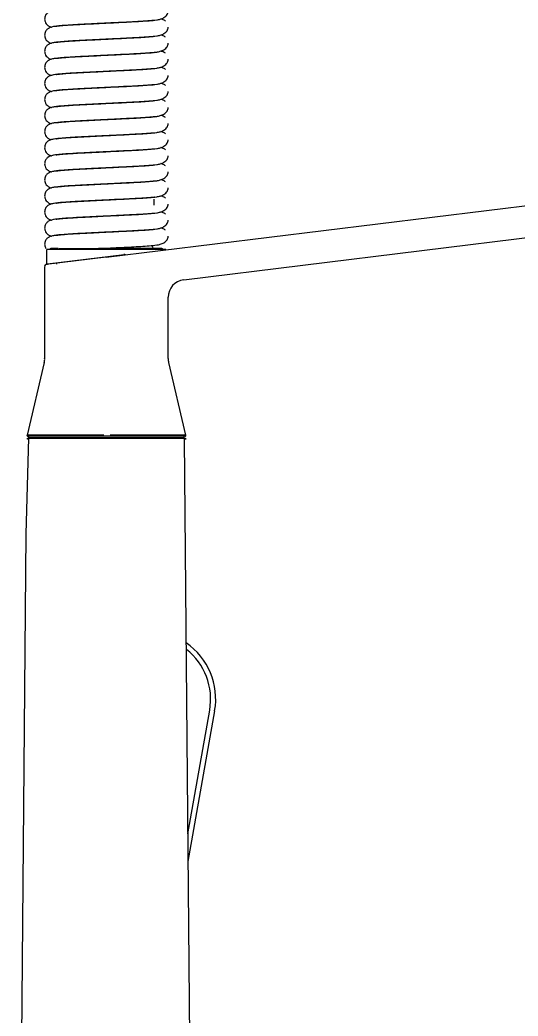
# Model space of a CAD drawing. Header units: millimetres. Extents: x 1617 to 5774, y 11446 to 13973.
# Drawn here: x 3607.8 to 3748.9, y 13247.4 to 13529.3 of the extents above; entities that cross this region are included whole.
import ezdxf

# ---------------------------------------------------------------- set-up
doc = ezdxf.new("R2010")
doc.units = ezdxf.units.MM
doc.layers.get('0').update_dxf_attribs({"color": 250})

# ---------------------------------------------------------------- blocks, each defined once
blk = doc.blocks.new('8')
at = {"linetype": 'Continuous'}
for p, q in [((3645.3, 13529.13), (3645.3, 13529.2)), ((3619.3, 13527.7), (3619.3, 13527.66)), ((3619.3, 13523.15), (3619.3, 13523.11)), ((3645.3, 13524.58), (3645.3, 13524.65)), ((3645.3, 13520.03), (3645.3, 13520.1)), ((3619.3, 13518.6), (3619.3, 13518.56)), ((3619.3, 13514.05), (3619.3, 13514.01)), ((3645.3, 13515.48), (3645.3, 13515.55)), ((3619.3, 13509.5), (3619.3, 13509.46)), ((3645.3, 13510.93), (3645.3, 13511)), ((3645.3, 13506.38), (3645.3, 13506.45)), ((3619.3, 13504.95), (3619.3, 13504.91)), ((3619.3, 13500.4), (3619.3, 13500.36)), ((3645.3, 13501.83), (3645.3, 13501.9)), ((3645.3, 13497.28), (3645.3, 13497.35)), ((3619.3, 13495.85), (3619.3, 13495.81)), ((3645.3, 13492.73), (3645.3, 13492.8)), ((3619.3, 13491.3), (3619.3, 13491.26)), ((3632.24, 13462.17), (3865.77, 13490.84)), ((3619.3, 13486.75), (3619.3, 13486.71)), ((3621.34, 13486.92), (3621.34, 13486.87)), ((3622.69, 13486.96), (3622.69, 13487.01)), ((3622.92, 13487.02), (3622.92, 13486.97)), ((3641.68, 13487.97), (3641.68, 13487.92)), ((3641.9, 13487.94), (3641.9, 13487.98)), ((3643.25, 13488.07), (3643.25, 13488.02)), ((3645.3, 13488.18), (3645.3, 13488.25)), ((3641.68, 13483.42), (3641.68, 13483.37)), ((3641.93, 13483.39), (3641.93, 13483.43)), ((3645.46, 13483.65), (3645.42, 13483.71)), ((3619.3, 13482.2), (3619.3, 13482.16)), ((3621.34, 13482.37), (3621.34, 13482.32)), ((3622.66, 13482.4), (3622.66, 13482.45)), ((3622.92, 13482.47), (3622.92, 13482.42)), ((3619.3, 13477.65), (3619.3, 13477.61)), ((3621.34, 13477.82), (3621.34, 13477.77)), ((3622.63, 13477.85), (3622.63, 13477.9)), ((3622.92, 13477.92), (3622.92, 13477.87)), ((3641.68, 13478.87), (3641.68, 13478.82)), ((3641.96, 13478.84), (3641.96, 13478.89)), ((3645.49, 13479.1), (3645.46, 13479.16)), ((3645.8, 13476.95), (3645.8, 13478.62)), ((3654.19, 13455.8), (3842.47, 13478.92)), ((3645.3, 13474.53), (3645.3, 13474.6)), ((3619.3, 13473.1), (3619.3, 13473.06)), ((3621.34, 13473.27), (3621.34, 13473.22)), ((3622.61, 13473.3), (3622.61, 13473.35)), ((3622.92, 13473.37), (3622.92, 13473.32)), ((3641.68, 13474.32), (3641.68, 13474.27)), ((3641.98, 13474.29), (3641.98, 13474.34)), ((3643.25, 13474.42), (3643.25, 13474.37)), ((3645.3, 13469.98), (3645.3, 13470.05)), ((3619.3, 13468.55), (3619.3, 13468.51)), ((3615.3, 13464.13), (3615.3, 13460.47)), ((3649.1, 13464.33), (3615.5, 13464.33)), ((3618.67, 13464.63), (3616.6, 13464.63)), ((3618.93, 13464.63), (3630.03, 13464.63)), ((3648, 13464.63), (3630.02, 13464.63)), ((3645.3, 13465.13), (3645.3, 13465.5)), ((3632.24, 13462.17), (3615.24, 13460.08)), ((3637.29, 13462.83), (3615.63, 13460.18)), ((3620.32, 13460.75), (3620.32, 13460.71)), ((3637.68, 13462.83), (3637.29, 13462.83)), ((3614.8, 13459.59), (3614.8, 13433.54)), ((3649.8, 13433.54), (3649.8, 13450.83)), ((3614.67, 13432.4), (3609.81, 13411.78)), ((3654.79, 13411.8), (3649.93, 13432.4)), ((3610.2, 13410.93), (3609.51, 13383.94)), ((3610.19, 13410.74), (3609.75, 13410.74)), ((3631.56, 13411.78), (3609.81, 13411.78)), ((3609.95, 13410.93), (3654.65, 13410.93)), ((3609.96, 13410.74), (3610.14, 13410.74)), ((3654.6, 13411.53), (3610, 13411.53)), ((3610.25, 13411.33), (3610.25, 13411.23)), ((3654.15, 13411.53), (3610.45, 13411.53)), ((3654.15, 13411.03), (3610.45, 13411.03)), ((3654.79, 13411.78), (3633.36, 13411.78)), ((3647.8, 13410.93), (3647.8, 13411.03)), ((3648.8, 13411.03), (3648.8, 13410.93)), ((3651.8, 13410.93), (3651.8, 13411.03)), ((3654.35, 13411.23), (3654.35, 13411.33)), ((3654.85, 13410.74), (3654.4, 13410.74)), ((3656.31, 13190.93), (3654.4, 13410.74)), ((3654.44, 13410.74), (3654.85, 13410.74)), ((3609.51, 13383.94), (3607.8, 13190.93)), ((3655.37, 13298.99), (3661.55, 13334.01)), ((3655.44, 13291.21), (3662.95, 13333.81))]:
    blk.add_line(p, q, dxfattribs=at)
for centre, radius, start, end in [((3615.5, 13464.13), 0.2, 90, 180), ((3616.6, 13464.33), 0.3, 90, 180), ((3618.8, 13465.13), 0.5, 270, 279.7716), ((3645.8, 13465.13), 0.5, 180, 270), ((3648, 13464.33), 0.3, 0, 90), ((3615.6, 13460.47), 0.3, 178.8766, 277), ((3618, 13460.16), 0.3, 3.8119, 97), ((3615.3, 13459.59), 0.5, 96.9992, 178.4292), ((3654.8, 13450.83), 5, 97, 180), ((3611.78, 13433.26), 3.03, 343.4513, 5.2592), ((3653.61, 13433.3), 3.82, 176.5099, 193.7402), ((3610, 13411.73), 0.2, 165.5472, 270.2668), ((3610.45, 13411.33), 0.2, 90, 180), ((3610.45, 13411.23), 0.2, 180, 270), ((3654.15, 13411.33), 0.2, 0, 90), ((3654.15, 13411.23), 0.2, 270, 0), ((3654.6, 13411.73), 0.2, 269.9991, 18.7064), ((3643.96, 13337.15), 19.28, 350.0198, 55.3835), ((3643.95, 13337.1), 17.86, 350.019, 51.9191)]:
    blk.add_arc(centre, radius, start, end, dxfattribs=at)
for points, knots in [([(3645.96, 13533.7), (3645.95, 13533.73), (3645.79, 13533.73), (3645.13, 13533.67), (3644.04, 13533.57), (3642.71, 13533.48), (3641.24, 13533.39), (3639.17, 13533.29), (3636.74, 13533.17), (3634.17, 13533.04), (3632.26, 13532.94), (3630.71, 13532.87), (3629.35, 13532.8), (3627.91, 13532.73), (3626.4, 13532.65), (3624.86, 13532.58), (3622.94, 13532.48), (3620.8, 13532.34), (3618.83, 13532.18), (3617.57, 13532.02), (3616.64, 13531.88), (3615.71, 13531.41), (3615.26, 13530.99), (3614.93, 13530.38), (3614.79, 13529.81), (3614.8, 13529.29), (3614.92, 13528.73), (3615.22, 13528.18), (3615.68, 13527.74), (3616.13, 13527.47), (3616.41, 13527.36), (3616.66, 13527.29), (3616.75, 13527.27)], [0.0530374, 0.0530374, 0.0530374, 0.0530374, 0.0641844, 0.0834481, 0.1051139, 0.1260812, 0.1461584, 0.1652178, 0.2023897, 0.2257155, 0.2452967, 0.260861, 0.2729604, 0.2874874, 0.3057516, 0.3217076, 0.339443, 0.3745593, 0.4071327, 0.4363894, 0.4629373, 0.476287, 0.4897744, 0.4964833, 0.5031062, 0.5085841, 0.5134016, 0.5221549, 0.5298029, 0.5362135, 0.5497237, 0.5575966, 0.5575966, 0.5575966, 0.5575966]), ([(3618.08, 13527.56), (3618.08, 13527.56), (3618.09, 13527.55), (3618.38, 13527.6), (3619.22, 13527.7), (3620.75, 13527.83), (3622.83, 13527.97), (3625.07, 13528.09), (3627.19, 13528.19), (3628.98, 13528.28), (3631.06, 13528.39), (3633.6, 13528.51), (3636.56, 13528.66), (3639.45, 13528.8), (3642.16, 13528.94), (3644.52, 13529.11), (3646.19, 13529.25), (3647.57, 13529.52), (3648.68, 13529.97), (3649.62, 13530.86), (3649.74, 13531.46), (3649.8, 13531.83)], [0.5409251, 0.5409251, 0.5409251, 0.5409251, 0.5413573, 0.5542795, 0.581249, 0.6094174, 0.6388266, 0.6697068, 0.6904931, 0.7091814, 0.726031, 0.7544694, 0.7859604, 0.8167955, 0.8482015, 0.8830846, 0.9181386, 0.9346013, 0.9532116, 0.9754345, 1, 1, 1, 1]), ([(3645.96, 13529.15), (3645.95, 13529.18), (3645.79, 13529.18), (3645.13, 13529.12), (3644.04, 13529.02), (3642.71, 13528.93), (3641.24, 13528.84), (3639.17, 13528.74), (3636.74, 13528.62), (3634.17, 13528.49), (3632.26, 13528.39), (3630.71, 13528.32), (3629.35, 13528.25), (3627.91, 13528.18), (3626.4, 13528.1), (3624.86, 13528.03), (3622.94, 13527.93), (3620.8, 13527.79), (3618.83, 13527.63), (3617.57, 13527.47), (3616.64, 13527.33), (3615.71, 13526.86), (3615.26, 13526.44), (3614.93, 13525.83), (3614.79, 13525.26), (3614.8, 13524.74), (3614.92, 13524.18), (3615.22, 13523.63), (3615.68, 13523.19), (3616.13, 13522.92), (3616.41, 13522.81), (3616.66, 13522.74), (3616.75, 13522.72)], [0.0530374, 0.0530374, 0.0530374, 0.0530374, 0.0641844, 0.0834481, 0.1051139, 0.1260812, 0.1461584, 0.1652178, 0.2023897, 0.2257155, 0.2452967, 0.260861, 0.2729604, 0.2874874, 0.3057516, 0.3217076, 0.339443, 0.3745593, 0.4071327, 0.4363894, 0.4629373, 0.476287, 0.4897744, 0.4964833, 0.5031062, 0.5085841, 0.5134016, 0.5221549, 0.5298029, 0.5362135, 0.5497237, 0.5575966, 0.5575966, 0.5575966, 0.5575966]), ([(3649.05, 13528.98), (3648.76, 13529.17), (3648.4, 13529.4), (3647.84, 13529.56), (3647.66, 13529.6)], [0, 0, 0, 0, 0.02903494, 0.04151415, 0.04151415, 0.04151415, 0.04151415]), ([(3618.08, 13523.01), (3618.08, 13523.01), (3618.09, 13523), (3618.38, 13523.05), (3619.22, 13523.15), (3620.75, 13523.28), (3622.83, 13523.42), (3625.07, 13523.54), (3627.19, 13523.64), (3628.98, 13523.73), (3631.06, 13523.84), (3633.6, 13523.96), (3636.56, 13524.11), (3639.45, 13524.25), (3642.16, 13524.39), (3644.52, 13524.56), (3646.19, 13524.7), (3647.57, 13524.97), (3648.68, 13525.42), (3649.62, 13526.31), (3649.74, 13526.91), (3649.8, 13527.28)], [0.5409251, 0.5409251, 0.5409251, 0.5409251, 0.5413573, 0.5542795, 0.581249, 0.6094174, 0.6388266, 0.6697068, 0.6904931, 0.7091814, 0.726031, 0.7544694, 0.7859604, 0.8167955, 0.8482015, 0.8830846, 0.9181386, 0.9346013, 0.9532116, 0.9754345, 1, 1, 1, 1]), ([(3645.96, 13524.6), (3645.95, 13524.63), (3645.79, 13524.63), (3645.13, 13524.57), (3644.04, 13524.47), (3642.71, 13524.38), (3641.24, 13524.29), (3639.17, 13524.19), (3636.74, 13524.07), (3634.17, 13523.94), (3632.26, 13523.84), (3630.71, 13523.77), (3629.35, 13523.7), (3627.91, 13523.63), (3626.4, 13523.55), (3624.86, 13523.48), (3622.94, 13523.38), (3620.8, 13523.24), (3618.83, 13523.08), (3617.57, 13522.92), (3616.64, 13522.78), (3615.71, 13522.31), (3615.26, 13521.89), (3614.93, 13521.28), (3614.79, 13520.71), (3614.8, 13520.19), (3614.92, 13519.63), (3615.22, 13519.08), (3615.68, 13518.64), (3616.13, 13518.37), (3616.41, 13518.26), (3616.66, 13518.19), (3616.75, 13518.17)], [0.0530374, 0.0530374, 0.0530374, 0.0530374, 0.0641844, 0.0834481, 0.1051139, 0.1260812, 0.1461584, 0.1652178, 0.2023897, 0.2257155, 0.2452967, 0.260861, 0.2729604, 0.2874874, 0.3057516, 0.3217076, 0.339443, 0.3745593, 0.4071327, 0.4363894, 0.4629373, 0.476287, 0.4897744, 0.4964833, 0.5031062, 0.5085841, 0.5134016, 0.5221549, 0.5298029, 0.5362135, 0.5497237, 0.5575966, 0.5575966, 0.5575966, 0.5575966]), ([(3618.08, 13518.46), (3618.08, 13518.46), (3618.09, 13518.45), (3618.38, 13518.5), (3619.22, 13518.6), (3620.75, 13518.73), (3622.83, 13518.87), (3625.07, 13518.99), (3627.19, 13519.09), (3628.98, 13519.18), (3631.06, 13519.29), (3633.6, 13519.41), (3636.56, 13519.56), (3639.45, 13519.7), (3642.16, 13519.84), (3644.52, 13520.01), (3646.19, 13520.15), (3647.57, 13520.42), (3648.68, 13520.87), (3649.62, 13521.76), (3649.74, 13522.36), (3649.8, 13522.73)], [0.5409251, 0.5409251, 0.5409251, 0.5409251, 0.5413573, 0.5542795, 0.581249, 0.6094174, 0.6388266, 0.6697068, 0.6904931, 0.7091814, 0.726031, 0.7544694, 0.7859604, 0.8167955, 0.8482015, 0.8830846, 0.9181386, 0.9346013, 0.9532116, 0.9754345, 1, 1, 1, 1]), ([(3649.05, 13524.43), (3648.76, 13524.62), (3648.4, 13524.85), (3647.84, 13525.01), (3647.66, 13525.05)], [0, 0, 0, 0, 0.02903494, 0.04151415, 0.04151415, 0.04151415, 0.04151415]), ([(3645.96, 13520.05), (3645.95, 13520.08), (3645.79, 13520.08), (3645.13, 13520.02), (3644.04, 13519.92), (3642.71, 13519.83), (3641.24, 13519.74), (3639.17, 13519.64), (3636.74, 13519.52), (3634.17, 13519.39), (3632.26, 13519.29), (3630.71, 13519.22), (3629.35, 13519.15), (3627.91, 13519.08), (3626.4, 13519), (3624.86, 13518.93), (3622.94, 13518.83), (3620.8, 13518.69), (3618.83, 13518.53), (3617.57, 13518.37), (3616.64, 13518.23), (3615.71, 13517.76), (3615.26, 13517.34), (3614.93, 13516.73), (3614.79, 13516.16), (3614.8, 13515.64), (3614.92, 13515.08), (3615.22, 13514.53), (3615.68, 13514.09), (3616.13, 13513.82), (3616.41, 13513.71), (3616.66, 13513.64), (3616.75, 13513.62)], [0.0530374, 0.0530374, 0.0530374, 0.0530374, 0.0641844, 0.0834481, 0.1051139, 0.1260812, 0.1461584, 0.1652178, 0.2023897, 0.2257155, 0.2452967, 0.260861, 0.2729604, 0.2874874, 0.3057516, 0.3217076, 0.339443, 0.3745593, 0.4071327, 0.4363894, 0.4629373, 0.476287, 0.4897744, 0.4964833, 0.5031062, 0.5085841, 0.5134016, 0.5221549, 0.5298029, 0.5362135, 0.5497237, 0.5575966, 0.5575966, 0.5575966, 0.5575966]), ([(3649.05, 13519.88), (3648.76, 13520.07), (3648.4, 13520.3), (3647.84, 13520.46), (3647.66, 13520.5)], [0, 0, 0, 0, 0.02903494, 0.04151415, 0.04151415, 0.04151415, 0.04151415]), ([(3618.08, 13513.91), (3618.08, 13513.91), (3618.09, 13513.9), (3618.38, 13513.95), (3619.22, 13514.05), (3620.75, 13514.18), (3622.83, 13514.32), (3625.07, 13514.44), (3627.19, 13514.54), (3628.98, 13514.63), (3631.06, 13514.74), (3633.6, 13514.86), (3636.56, 13515.01), (3639.45, 13515.15), (3642.16, 13515.29), (3644.52, 13515.46), (3646.19, 13515.6), (3647.57, 13515.87), (3648.68, 13516.32), (3649.62, 13517.21), (3649.74, 13517.81), (3649.8, 13518.18)], [0.5409251, 0.5409251, 0.5409251, 0.5409251, 0.5413573, 0.5542795, 0.581249, 0.6094174, 0.6388266, 0.6697068, 0.6904931, 0.7091814, 0.726031, 0.7544694, 0.7859604, 0.8167955, 0.8482015, 0.8830846, 0.9181386, 0.9346013, 0.9532116, 0.9754345, 1, 1, 1, 1]), ([(3645.96, 13515.5), (3645.95, 13515.53), (3645.79, 13515.53), (3645.13, 13515.47), (3644.04, 13515.37), (3642.71, 13515.28), (3641.24, 13515.19), (3639.17, 13515.09), (3636.74, 13514.97), (3634.17, 13514.84), (3632.26, 13514.74), (3630.71, 13514.67), (3629.35, 13514.6), (3627.91, 13514.53), (3626.4, 13514.45), (3624.86, 13514.38), (3622.94, 13514.28), (3620.8, 13514.14), (3618.83, 13513.98), (3617.57, 13513.82), (3616.64, 13513.68), (3615.71, 13513.21), (3615.26, 13512.79), (3614.93, 13512.18), (3614.79, 13511.61), (3614.8, 13511.09), (3614.92, 13510.53), (3615.22, 13509.98), (3615.68, 13509.54), (3616.13, 13509.27), (3616.41, 13509.16), (3616.66, 13509.09), (3616.75, 13509.07)], [0.0530374, 0.0530374, 0.0530374, 0.0530374, 0.0641844, 0.0834481, 0.1051139, 0.1260812, 0.1461584, 0.1652178, 0.2023897, 0.2257155, 0.2452967, 0.260861, 0.2729604, 0.2874874, 0.3057516, 0.3217076, 0.339443, 0.3745593, 0.4071327, 0.4363894, 0.4629373, 0.476287, 0.4897744, 0.4964833, 0.5031062, 0.5085841, 0.5134016, 0.5221549, 0.5298029, 0.5362135, 0.5497237, 0.5575966, 0.5575966, 0.5575966, 0.5575966]), ([(3649.05, 13515.33), (3648.76, 13515.52), (3648.4, 13515.75), (3647.84, 13515.91), (3647.66, 13515.95)], [0, 0, 0, 0, 0.02903494, 0.04151415, 0.04151415, 0.04151415, 0.04151415]), ([(3618.08, 13509.36), (3618.08, 13509.36), (3618.09, 13509.35), (3618.38, 13509.4), (3619.22, 13509.5), (3620.75, 13509.63), (3622.83, 13509.77), (3625.07, 13509.89), (3627.19, 13509.99), (3628.98, 13510.08), (3631.06, 13510.19), (3633.6, 13510.31), (3636.56, 13510.46), (3639.45, 13510.6), (3642.16, 13510.74), (3644.52, 13510.91), (3646.19, 13511.05), (3647.57, 13511.32), (3648.68, 13511.77), (3649.62, 13512.66), (3649.74, 13513.26), (3649.8, 13513.63)], [0.5409251, 0.5409251, 0.5409251, 0.5409251, 0.5413573, 0.5542795, 0.581249, 0.6094174, 0.6388266, 0.6697068, 0.6904931, 0.7091814, 0.726031, 0.7544694, 0.7859604, 0.8167955, 0.8482015, 0.8830846, 0.9181386, 0.9346013, 0.9532116, 0.9754345, 1, 1, 1, 1]), ([(3649.05, 13510.78), (3648.76, 13510.97), (3648.4, 13511.2), (3647.84, 13511.36), (3647.66, 13511.4)], [0, 0, 0, 0, 0.02903494, 0.04151415, 0.04151415, 0.04151415, 0.04151415]), ([(3645.96, 13510.95), (3645.95, 13510.98), (3645.79, 13510.98), (3645.13, 13510.92), (3644.04, 13510.82), (3642.71, 13510.73), (3641.24, 13510.64), (3639.17, 13510.54), (3636.74, 13510.42), (3634.17, 13510.29), (3632.26, 13510.19), (3630.71, 13510.12), (3629.35, 13510.05), (3627.91, 13509.98), (3626.4, 13509.9), (3624.86, 13509.83), (3622.94, 13509.73), (3620.8, 13509.59), (3618.83, 13509.43), (3617.57, 13509.27), (3616.64, 13509.13), (3615.71, 13508.66), (3615.26, 13508.24), (3614.93, 13507.63), (3614.79, 13507.06), (3614.8, 13506.54), (3614.92, 13505.98), (3615.22, 13505.43), (3615.68, 13504.99), (3616.13, 13504.72), (3616.41, 13504.61), (3616.66, 13504.54), (3616.75, 13504.52)], [0.0530374, 0.0530374, 0.0530374, 0.0530374, 0.0641844, 0.0834481, 0.1051139, 0.1260812, 0.1461584, 0.1652178, 0.2023897, 0.2257155, 0.2452967, 0.260861, 0.2729604, 0.2874874, 0.3057516, 0.3217076, 0.339443, 0.3745593, 0.4071327, 0.4363894, 0.4629373, 0.476287, 0.4897744, 0.4964833, 0.5031062, 0.5085841, 0.5134016, 0.5221549, 0.5298029, 0.5362135, 0.5497237, 0.5575966, 0.5575966, 0.5575966, 0.5575966]), ([(3618.08, 13504.81), (3618.08, 13504.81), (3618.09, 13504.8), (3618.38, 13504.85), (3619.22, 13504.95), (3620.75, 13505.08), (3622.83, 13505.22), (3625.07, 13505.34), (3627.19, 13505.44), (3628.98, 13505.53), (3631.06, 13505.64), (3633.6, 13505.76), (3636.56, 13505.91), (3639.45, 13506.05), (3642.16, 13506.19), (3644.52, 13506.36), (3646.19, 13506.5), (3647.57, 13506.77), (3648.68, 13507.22), (3649.62, 13508.11), (3649.74, 13508.71), (3649.8, 13509.08)], [0.5409251, 0.5409251, 0.5409251, 0.5409251, 0.5413573, 0.5542795, 0.581249, 0.6094174, 0.6388266, 0.6697068, 0.6904931, 0.7091814, 0.726031, 0.7544694, 0.7859604, 0.8167955, 0.8482015, 0.8830846, 0.9181386, 0.9346013, 0.9532116, 0.9754345, 1, 1, 1, 1]), ([(3645.96, 13506.4), (3645.95, 13506.43), (3645.79, 13506.43), (3645.13, 13506.37), (3644.04, 13506.27), (3642.71, 13506.18), (3641.24, 13506.09), (3639.17, 13505.99), (3636.74, 13505.87), (3634.17, 13505.74), (3632.26, 13505.64), (3630.71, 13505.57), (3629.35, 13505.5), (3627.91, 13505.43), (3626.4, 13505.35), (3624.86, 13505.28), (3622.94, 13505.18), (3620.8, 13505.04), (3618.83, 13504.88), (3617.57, 13504.72), (3616.64, 13504.58), (3615.71, 13504.11), (3615.26, 13503.69), (3614.93, 13503.08), (3614.79, 13502.51), (3614.8, 13501.99), (3614.92, 13501.43), (3615.22, 13500.88), (3615.68, 13500.44), (3616.13, 13500.17), (3616.41, 13500.06), (3616.66, 13499.99), (3616.75, 13499.97)], [0.0530374, 0.0530374, 0.0530374, 0.0530374, 0.0641844, 0.0834481, 0.1051139, 0.1260812, 0.1461584, 0.1652178, 0.2023897, 0.2257155, 0.2452967, 0.260861, 0.2729604, 0.2874874, 0.3057516, 0.3217076, 0.339443, 0.3745593, 0.4071327, 0.4363894, 0.4629373, 0.476287, 0.4897744, 0.4964833, 0.5031062, 0.5085841, 0.5134016, 0.5221549, 0.5298029, 0.5362135, 0.5497237, 0.5575966, 0.5575966, 0.5575966, 0.5575966]), ([(3649.05, 13506.23), (3648.76, 13506.42), (3648.4, 13506.65), (3647.84, 13506.81), (3647.66, 13506.85)], [0, 0, 0, 0, 0.02903494, 0.04151415, 0.04151415, 0.04151415, 0.04151415]), ([(3618.08, 13500.26), (3618.08, 13500.26), (3618.09, 13500.25), (3618.38, 13500.3), (3619.22, 13500.4), (3620.75, 13500.53), (3622.83, 13500.67), (3625.07, 13500.79), (3627.19, 13500.89), (3628.98, 13500.98), (3631.06, 13501.09), (3633.6, 13501.21), (3636.56, 13501.36), (3639.45, 13501.5), (3642.16, 13501.64), (3644.52, 13501.81), (3646.19, 13501.95), (3647.57, 13502.22), (3648.68, 13502.67), (3649.62, 13503.56), (3649.74, 13504.16), (3649.8, 13504.53)], [0.5409251, 0.5409251, 0.5409251, 0.5409251, 0.5413573, 0.5542795, 0.581249, 0.6094174, 0.6388266, 0.6697068, 0.6904931, 0.7091814, 0.726031, 0.7544694, 0.7859604, 0.8167955, 0.8482015, 0.8830846, 0.9181386, 0.9346013, 0.9532116, 0.9754345, 1, 1, 1, 1]), ([(3645.96, 13501.85), (3645.95, 13501.88), (3645.79, 13501.88), (3645.13, 13501.82), (3644.04, 13501.72), (3642.71, 13501.63), (3641.24, 13501.54), (3639.17, 13501.44), (3636.74, 13501.32), (3634.17, 13501.19), (3632.26, 13501.09), (3630.71, 13501.02), (3629.35, 13500.95), (3627.91, 13500.88), (3626.4, 13500.8), (3624.86, 13500.73), (3622.94, 13500.63), (3620.8, 13500.49), (3618.83, 13500.33), (3617.57, 13500.17), (3616.64, 13500.03), (3615.71, 13499.56), (3615.26, 13499.14), (3614.93, 13498.53), (3614.79, 13497.96), (3614.8, 13497.44), (3614.92, 13496.88), (3615.22, 13496.33), (3615.68, 13495.89), (3616.13, 13495.62), (3616.41, 13495.51), (3616.66, 13495.44), (3616.75, 13495.42)], [0.0530374, 0.0530374, 0.0530374, 0.0530374, 0.0641844, 0.0834481, 0.1051139, 0.1260812, 0.1461584, 0.1652178, 0.2023897, 0.2257155, 0.2452967, 0.260861, 0.2729604, 0.2874874, 0.3057516, 0.3217076, 0.339443, 0.3745593, 0.4071327, 0.4363894, 0.4629373, 0.476287, 0.4897744, 0.4964833, 0.5031062, 0.5085841, 0.5134016, 0.5221549, 0.5298029, 0.5362135, 0.5497237, 0.5575966, 0.5575966, 0.5575966, 0.5575966]), ([(3618.08, 13495.71), (3618.08, 13495.71), (3618.09, 13495.7), (3618.38, 13495.75), (3619.22, 13495.85), (3620.75, 13495.98), (3622.83, 13496.12), (3625.07, 13496.24), (3627.19, 13496.34), (3628.98, 13496.43), (3631.06, 13496.54), (3633.6, 13496.66), (3636.56, 13496.81), (3639.45, 13496.95), (3642.16, 13497.09), (3644.52, 13497.26), (3646.19, 13497.4), (3647.57, 13497.67), (3648.68, 13498.12), (3649.62, 13499.01), (3649.74, 13499.61), (3649.8, 13499.98)], [0.5409251, 0.5409251, 0.5409251, 0.5409251, 0.5413573, 0.5542795, 0.581249, 0.6094174, 0.6388266, 0.6697068, 0.6904931, 0.7091814, 0.726031, 0.7544694, 0.7859604, 0.8167955, 0.8482015, 0.8830846, 0.9181386, 0.9346013, 0.9532116, 0.9754345, 1, 1, 1, 1]), ([(3649.05, 13501.68), (3648.76, 13501.87), (3648.4, 13502.1), (3647.84, 13502.26), (3647.66, 13502.3)], [0, 0, 0, 0, 0.02903494, 0.04151415, 0.04151415, 0.04151415, 0.04151415]), ([(3645.96, 13497.3), (3645.95, 13497.33), (3645.79, 13497.33), (3645.13, 13497.27), (3644.04, 13497.17), (3642.71, 13497.08), (3641.24, 13496.99), (3639.17, 13496.89), (3636.74, 13496.77), (3634.17, 13496.64), (3632.26, 13496.54), (3630.71, 13496.47), (3629.35, 13496.4), (3627.91, 13496.33), (3626.4, 13496.25), (3624.86, 13496.18), (3622.94, 13496.08), (3620.8, 13495.94), (3618.83, 13495.78), (3617.57, 13495.62), (3616.64, 13495.48), (3615.71, 13495.01), (3615.26, 13494.59), (3614.93, 13493.98), (3614.79, 13493.41), (3614.8, 13492.89), (3614.92, 13492.33), (3615.22, 13491.78), (3615.68, 13491.34), (3616.13, 13491.07), (3616.41, 13490.96), (3616.66, 13490.89), (3616.75, 13490.87)], [0.0530374, 0.0530374, 0.0530374, 0.0530374, 0.0641844, 0.0834481, 0.1051139, 0.1260812, 0.1461584, 0.1652178, 0.2023897, 0.2257155, 0.2452967, 0.260861, 0.2729604, 0.2874874, 0.3057516, 0.3217076, 0.339443, 0.3745593, 0.4071327, 0.4363894, 0.4629373, 0.476287, 0.4897744, 0.4964833, 0.5031062, 0.5085841, 0.5134016, 0.5221549, 0.5298029, 0.5362135, 0.5497237, 0.5575966, 0.5575966, 0.5575966, 0.5575966]), ([(3649.05, 13497.13), (3648.76, 13497.32), (3648.4, 13497.55), (3647.84, 13497.71), (3647.66, 13497.75)], [0, 0, 0, 0, 0.02903494, 0.04151415, 0.04151415, 0.04151415, 0.04151415]), ([(3618.08, 13491.16), (3618.08, 13491.16), (3618.09, 13491.15), (3618.38, 13491.2), (3619.22, 13491.3), (3620.75, 13491.43), (3622.83, 13491.57), (3625.07, 13491.69), (3627.19, 13491.79), (3628.98, 13491.88), (3631.06, 13491.99), (3633.6, 13492.11), (3636.56, 13492.26), (3639.45, 13492.4), (3642.16, 13492.54), (3644.52, 13492.71), (3646.19, 13492.85), (3647.57, 13493.12), (3648.68, 13493.57), (3649.62, 13494.46), (3649.74, 13495.06), (3649.8, 13495.43)], [0.5409251, 0.5409251, 0.5409251, 0.5409251, 0.5413573, 0.5542795, 0.581249, 0.6094174, 0.6388266, 0.6697068, 0.6904931, 0.7091814, 0.726031, 0.7544694, 0.7859604, 0.8167955, 0.8482015, 0.8830846, 0.9181386, 0.9346013, 0.9532116, 0.9754345, 1, 1, 1, 1]), ([(3645.96, 13492.75), (3645.95, 13492.78), (3645.79, 13492.78), (3645.13, 13492.72), (3644.04, 13492.62), (3642.71, 13492.53), (3641.24, 13492.44), (3639.17, 13492.34), (3636.74, 13492.22), (3634.17, 13492.09), (3632.26, 13491.99), (3630.71, 13491.92), (3629.35, 13491.85), (3627.91, 13491.78), (3626.4, 13491.7), (3624.86, 13491.63), (3622.94, 13491.53), (3620.8, 13491.39), (3618.83, 13491.23), (3617.57, 13491.07), (3616.64, 13490.93), (3615.71, 13490.46), (3615.26, 13490.04), (3614.93, 13489.43), (3614.79, 13488.86), (3614.8, 13488.34), (3614.92, 13487.78), (3615.22, 13487.23), (3615.68, 13486.79), (3616.13, 13486.52), (3616.41, 13486.41), (3616.66, 13486.34), (3616.75, 13486.32)], [0.0530374, 0.0530374, 0.0530374, 0.0530374, 0.0641844, 0.0834481, 0.1051139, 0.1260812, 0.1461584, 0.1652178, 0.2023897, 0.2257155, 0.2452967, 0.260861, 0.2729604, 0.2874874, 0.3057516, 0.3217076, 0.339443, 0.3745593, 0.4071327, 0.4363894, 0.4629373, 0.476287, 0.4897744, 0.4964833, 0.5031062, 0.5085841, 0.5134016, 0.5221549, 0.5298029, 0.5362135, 0.5497237, 0.5575966, 0.5575966, 0.5575966, 0.5575966]), ([(3649.05, 13492.58), (3648.76, 13492.77), (3648.4, 13493), (3647.84, 13493.16), (3647.66, 13493.2)], [0, 0, 0, 0, 0.02903494, 0.04151415, 0.04151415, 0.04151415, 0.04151415]), ([(3618.08, 13486.61), (3618.08, 13486.61), (3618.09, 13486.6), (3618.38, 13486.65), (3619.22, 13486.75), (3620.75, 13486.88), (3622.83, 13487.02), (3625.07, 13487.14), (3627.19, 13487.24), (3628.98, 13487.33), (3631.06, 13487.44), (3633.6, 13487.56), (3636.56, 13487.71), (3639.45, 13487.85), (3642.16, 13487.99), (3644.52, 13488.16), (3646.19, 13488.3), (3647.57, 13488.57), (3648.68, 13489.02), (3649.62, 13489.91), (3649.74, 13490.51), (3649.8, 13490.88)], [0.5409251, 0.5409251, 0.5409251, 0.5409251, 0.5413573, 0.5542795, 0.581249, 0.6094174, 0.6388266, 0.6697068, 0.6904931, 0.7091814, 0.726031, 0.7544694, 0.7859604, 0.8167955, 0.8482015, 0.8830846, 0.9181386, 0.9346013, 0.9532116, 0.9754345, 1, 1, 1, 1]), ([(3649.05, 13488.03), (3648.76, 13488.22), (3648.4, 13488.45), (3647.84, 13488.61), (3647.66, 13488.65)], [0, 0, 0, 0, 0.02903494, 0.04151415, 0.04151415, 0.04151415, 0.04151415]), ([(3645.96, 13488.2), (3645.95, 13488.23), (3645.79, 13488.23), (3645.13, 13488.17), (3644.04, 13488.07), (3642.71, 13487.98), (3641.24, 13487.89), (3639.17, 13487.79), (3636.74, 13487.67), (3634.17, 13487.54), (3632.26, 13487.44), (3630.71, 13487.37), (3629.35, 13487.3), (3627.91, 13487.23), (3626.4, 13487.15), (3624.86, 13487.08), (3622.94, 13486.98), (3620.8, 13486.84), (3618.83, 13486.68), (3617.57, 13486.52), (3616.64, 13486.38), (3615.71, 13485.91), (3615.26, 13485.49), (3614.93, 13484.88), (3614.79, 13484.31), (3614.8, 13483.79), (3614.92, 13483.23), (3615.22, 13482.68), (3615.68, 13482.24), (3616.13, 13481.97), (3616.41, 13481.86), (3616.66, 13481.79), (3616.75, 13481.77)], [0.0530374, 0.0530374, 0.0530374, 0.0530374, 0.0641844, 0.0834481, 0.1051139, 0.1260812, 0.1461584, 0.1652178, 0.2023897, 0.2257155, 0.2452967, 0.260861, 0.2729604, 0.2874874, 0.3057516, 0.3217076, 0.339443, 0.3745593, 0.4071327, 0.4363894, 0.4629373, 0.476287, 0.4897744, 0.4964833, 0.5031062, 0.5085841, 0.5134016, 0.5221549, 0.5298029, 0.5362135, 0.5497237, 0.5575966, 0.5575966, 0.5575966, 0.5575966]), ([(3618.08, 13482.06), (3618.08, 13482.06), (3618.09, 13482.05), (3618.38, 13482.1), (3619.22, 13482.2), (3620.75, 13482.33), (3622.83, 13482.47), (3625.07, 13482.59), (3627.19, 13482.69), (3628.98, 13482.78), (3631.06, 13482.89), (3633.6, 13483.01), (3636.56, 13483.16), (3639.45, 13483.3), (3642.16, 13483.44), (3644.52, 13483.61), (3646.19, 13483.75), (3647.57, 13484.02), (3648.68, 13484.47), (3649.62, 13485.36), (3649.74, 13485.96), (3649.8, 13486.33)], [0.5409251, 0.5409251, 0.5409251, 0.5409251, 0.5413573, 0.5542795, 0.581249, 0.6094174, 0.6388266, 0.6697068, 0.6904931, 0.7091814, 0.726031, 0.7544694, 0.7859604, 0.8167955, 0.8482015, 0.8830846, 0.9181386, 0.9346013, 0.9532116, 0.9754345, 1, 1, 1, 1]), ([(3645.96, 13483.65), (3645.95, 13483.68), (3645.79, 13483.68), (3645.13, 13483.62), (3644.04, 13483.52), (3642.71, 13483.43), (3641.24, 13483.34), (3639.17, 13483.24), (3636.74, 13483.12), (3634.17, 13482.99), (3632.26, 13482.89), (3630.71, 13482.82), (3629.35, 13482.75), (3627.91, 13482.68), (3626.4, 13482.6), (3624.86, 13482.53), (3622.94, 13482.43), (3620.8, 13482.29), (3618.83, 13482.13), (3617.57, 13481.97), (3616.64, 13481.83), (3615.71, 13481.36), (3615.26, 13480.94), (3614.93, 13480.33), (3614.79, 13479.76), (3614.8, 13479.24), (3614.92, 13478.68), (3615.22, 13478.13), (3615.68, 13477.69), (3616.13, 13477.42), (3616.41, 13477.31), (3616.66, 13477.24), (3616.75, 13477.22)], [0.0530374, 0.0530374, 0.0530374, 0.0530374, 0.0641844, 0.0834481, 0.1051139, 0.1260812, 0.1461584, 0.1652178, 0.2023897, 0.2257155, 0.2452967, 0.260861, 0.2729604, 0.2874874, 0.3057516, 0.3217076, 0.339443, 0.3745593, 0.4071327, 0.4363894, 0.4629373, 0.476287, 0.4897744, 0.4964833, 0.5031062, 0.5085841, 0.5134016, 0.5221549, 0.5298029, 0.5362135, 0.5497237, 0.5575966, 0.5575966, 0.5575966, 0.5575966]), ([(3649.05, 13483.48), (3648.76, 13483.67), (3648.4, 13483.9), (3647.84, 13484.06), (3647.66, 13484.1)], [0, 0, 0, 0, 0.02903494, 0.04151415, 0.04151415, 0.04151415, 0.04151415]), ([(3618.08, 13477.51), (3618.08, 13477.51), (3618.09, 13477.5), (3618.38, 13477.55), (3619.22, 13477.65), (3620.75, 13477.78), (3622.83, 13477.92), (3625.07, 13478.04), (3627.19, 13478.14), (3628.98, 13478.23), (3631.06, 13478.34), (3633.6, 13478.46), (3636.56, 13478.61), (3639.45, 13478.75), (3642.16, 13478.89), (3644.52, 13479.06), (3646.19, 13479.2), (3647.57, 13479.47), (3648.68, 13479.92), (3649.62, 13480.81), (3649.74, 13481.41), (3649.8, 13481.78)], [0.5409251, 0.5409251, 0.5409251, 0.5409251, 0.5413573, 0.5542795, 0.581249, 0.6094174, 0.6388266, 0.6697068, 0.6904931, 0.7091814, 0.726031, 0.7544694, 0.7859604, 0.8167955, 0.8482015, 0.8830846, 0.9181386, 0.9346013, 0.9532116, 0.9754345, 1, 1, 1, 1]), ([(3645.96, 13479.1), (3645.95, 13479.13), (3645.79, 13479.13), (3645.13, 13479.07), (3644.04, 13478.97), (3642.71, 13478.88), (3641.24, 13478.79), (3639.17, 13478.69), (3636.74, 13478.57), (3634.17, 13478.44), (3632.26, 13478.34), (3630.71, 13478.27), (3629.35, 13478.2), (3627.91, 13478.13), (3626.4, 13478.05), (3624.86, 13477.98), (3622.94, 13477.88), (3620.8, 13477.74), (3618.83, 13477.58), (3617.57, 13477.42), (3616.64, 13477.28), (3615.71, 13476.81), (3615.26, 13476.39), (3614.93, 13475.78), (3614.79, 13475.21), (3614.8, 13474.69), (3614.92, 13474.13), (3615.22, 13473.58), (3615.68, 13473.14), (3616.13, 13472.87), (3616.41, 13472.76), (3616.66, 13472.69), (3616.75, 13472.67)], [0.0530374, 0.0530374, 0.0530374, 0.0530374, 0.0641844, 0.0834481, 0.1051139, 0.1260812, 0.1461584, 0.1652178, 0.2023897, 0.2257155, 0.2452967, 0.260861, 0.2729604, 0.2874874, 0.3057516, 0.3217076, 0.339443, 0.3745593, 0.4071327, 0.4363894, 0.4629373, 0.476287, 0.4897744, 0.4964833, 0.5031062, 0.5085841, 0.5134016, 0.5221549, 0.5298029, 0.5362135, 0.5497237, 0.5575966, 0.5575966, 0.5575966, 0.5575966]), ([(3649.05, 13478.93), (3648.76, 13479.12), (3648.4, 13479.35), (3647.84, 13479.51), (3647.66, 13479.55)], [0, 0, 0, 0, 0.02903494, 0.04151415, 0.04151415, 0.04151415, 0.04151415]), ([(3645.96, 13474.55), (3645.95, 13474.58), (3645.79, 13474.58), (3645.13, 13474.52), (3644.04, 13474.42), (3642.71, 13474.33), (3641.24, 13474.24), (3639.17, 13474.14), (3636.74, 13474.02), (3634.17, 13473.89), (3632.26, 13473.79), (3630.71, 13473.72), (3629.35, 13473.65), (3627.91, 13473.58), (3626.4, 13473.5), (3624.86, 13473.43), (3622.94, 13473.33), (3620.8, 13473.19), (3618.83, 13473.03), (3617.57, 13472.87), (3616.64, 13472.73), (3615.71, 13472.26), (3615.26, 13471.84), (3614.93, 13471.23), (3614.79, 13470.66), (3614.8, 13470.14), (3614.92, 13469.58), (3615.22, 13469.03), (3615.68, 13468.59), (3616.13, 13468.32), (3616.41, 13468.21), (3616.66, 13468.14), (3616.75, 13468.12)], [0.0672715, 0.0672715, 0.0672715, 0.0672715, 0.0814101, 0.1058438, 0.1333243, 0.1599187, 0.1853843, 0.2095587, 0.2567068, 0.2862928, 0.3111292, 0.3308706, 0.3462172, 0.3646429, 0.3878088, 0.4080472, 0.4305423, 0.4750831, 0.5163985, 0.5535071, 0.5871799, 0.6041123, 0.6212195, 0.6297289, 0.6381292, 0.6450773, 0.6511878, 0.6622902, 0.6719908, 0.6801219, 0.6972579, 0.7072437, 0.7072437, 0.7072437, 0.7072437]), ([(3618.08, 13472.96), (3618.08, 13472.96), (3618.09, 13472.95), (3618.38, 13473), (3619.22, 13473.1), (3620.75, 13473.23), (3622.83, 13473.37), (3625.07, 13473.49), (3627.19, 13473.59), (3628.98, 13473.68), (3631.06, 13473.79), (3633.6, 13473.91), (3636.56, 13474.06), (3639.45, 13474.2), (3642.16, 13474.34), (3644.52, 13474.51), (3646.19, 13474.65), (3647.57, 13474.92), (3648.68, 13475.37), (3649.62, 13476.26), (3649.74, 13476.86), (3649.8, 13477.23)], [0.5409251, 0.5409251, 0.5409251, 0.5409251, 0.5413573, 0.5542795, 0.581249, 0.6094174, 0.6388266, 0.6697068, 0.6904931, 0.7091814, 0.726031, 0.7544694, 0.7859604, 0.8167955, 0.8482015, 0.8830846, 0.9181386, 0.9346013, 0.9532116, 0.9754345, 1, 1, 1, 1]), ([(3649.05, 13474.38), (3648.76, 13474.57), (3648.4, 13474.8), (3647.84, 13474.96), (3647.66, 13475)], [0, 0, 0, 0, 0.02903494, 0.04151415, 0.04151415, 0.04151415, 0.04151415]), ([(3618.08, 13468.41), (3618.08, 13468.41), (3618.09, 13468.4), (3618.38, 13468.45), (3619.22, 13468.55), (3620.75, 13468.68), (3622.83, 13468.82), (3625.07, 13468.94), (3627.19, 13469.04), (3628.98, 13469.13), (3631.06, 13469.24), (3633.6, 13469.36), (3636.56, 13469.51), (3639.45, 13469.65), (3642.16, 13469.79), (3644.52, 13469.96), (3646.19, 13470.1), (3647.57, 13470.37), (3648.68, 13470.82), (3649.62, 13471.71), (3649.74, 13472.31), (3649.8, 13472.68)], [0.5409251, 0.5409251, 0.5409251, 0.5409251, 0.5413573, 0.5542795, 0.581249, 0.6094174, 0.6388266, 0.6697068, 0.6904931, 0.7091814, 0.726031, 0.7544694, 0.7859604, 0.8167955, 0.8482015, 0.8830846, 0.9181386, 0.9346013, 0.9532116, 0.9754345, 1, 1, 1, 1]), ([(3645.96, 13470), (3645.95, 13470.03), (3645.79, 13470.03), (3645.13, 13469.97), (3644.04, 13469.87), (3642.71, 13469.78), (3641.24, 13469.69), (3639.17, 13469.59), (3636.74, 13469.47), (3634.17, 13469.34), (3632.26, 13469.24), (3630.71, 13469.17), (3629.35, 13469.1), (3627.91, 13469.03), (3626.4, 13468.95), (3624.86, 13468.88), (3622.94, 13468.78), (3620.8, 13468.64), (3618.83, 13468.48), (3617.57, 13468.32), (3616.64, 13468.18), (3615.71, 13467.71), (3615.26, 13467.29), (3614.93, 13466.68), (3614.79, 13466.11), (3614.8, 13465.6), (3614.91, 13465.08), (3615.07, 13464.82), (3615.18, 13464.64)], [0.1019684, 0.1019684, 0.1019684, 0.1019684, 0.1233993, 0.1604352, 0.2020895, 0.2424006, 0.2810007, 0.3176436, 0.3891095, 0.4339552, 0.4716015, 0.5015251, 0.5247871, 0.5527163, 0.5878305, 0.6185073, 0.6526048, 0.7201187, 0.7827435, 0.8389917, 0.8900321, 0.9156978, 0.9416285, 0.9545267, 0.9672597, 0.9777914, 0.9870536, 1, 1, 1, 1]), ([(3649.05, 13469.83), (3648.76, 13470.02), (3648.4, 13470.25), (3647.84, 13470.41), (3647.66, 13470.45)], [0, 0, 0, 0, 0.02903494, 0.04151415, 0.04151415, 0.04151415, 0.04151415]), ([(3630.03, 13464.63), (3630.27, 13464.65), (3631.34, 13464.7), (3633.62, 13464.81), (3636.55, 13464.96), (3639.45, 13465.1), (3642.16, 13465.24), (3644.52, 13465.41), (3646.19, 13465.55), (3647.57, 13465.82), (3648.68, 13466.27), (3649.62, 13467.16), (3649.74, 13467.76), (3649.8, 13468.13)], [0, 0, 0, 0, 0.023765, 0.1251, 0.237311, 0.347186, 0.459095, 0.583395, 0.708303, 0.766964, 0.833279, 0.912465, 1, 1, 1, 1]), ([(3637.36, 13463.13), (3637.36, 13463.06), (3637.36, 13462.98), (3637.33, 13462.87), (3637.31, 13462.84), (3637.29, 13462.83)], [0, 0, 0, 0, 0.5, 0.5, 1, 1, 1, 1])]:
    blk.add_open_spline(points, degree=3, knots=knots, dxfattribs=at)
for points in [[(3643, 13469.85), (3642.98, 13469.83), (3642.96, 13469.81), (3642.94, 13469.79)], [(3637.24, 13462.79), (3637.25, 13462.82), (3637.27, 13462.83), (3637.29, 13462.83)]]:
    blk.add_open_spline(points, degree=3, dxfattribs=at)

msp = doc.modelspace()

# ---------------------------------------------------------------- block references
msp.add_blockref('8', (0, 0))

doc.saveas('drawing.dxf')
